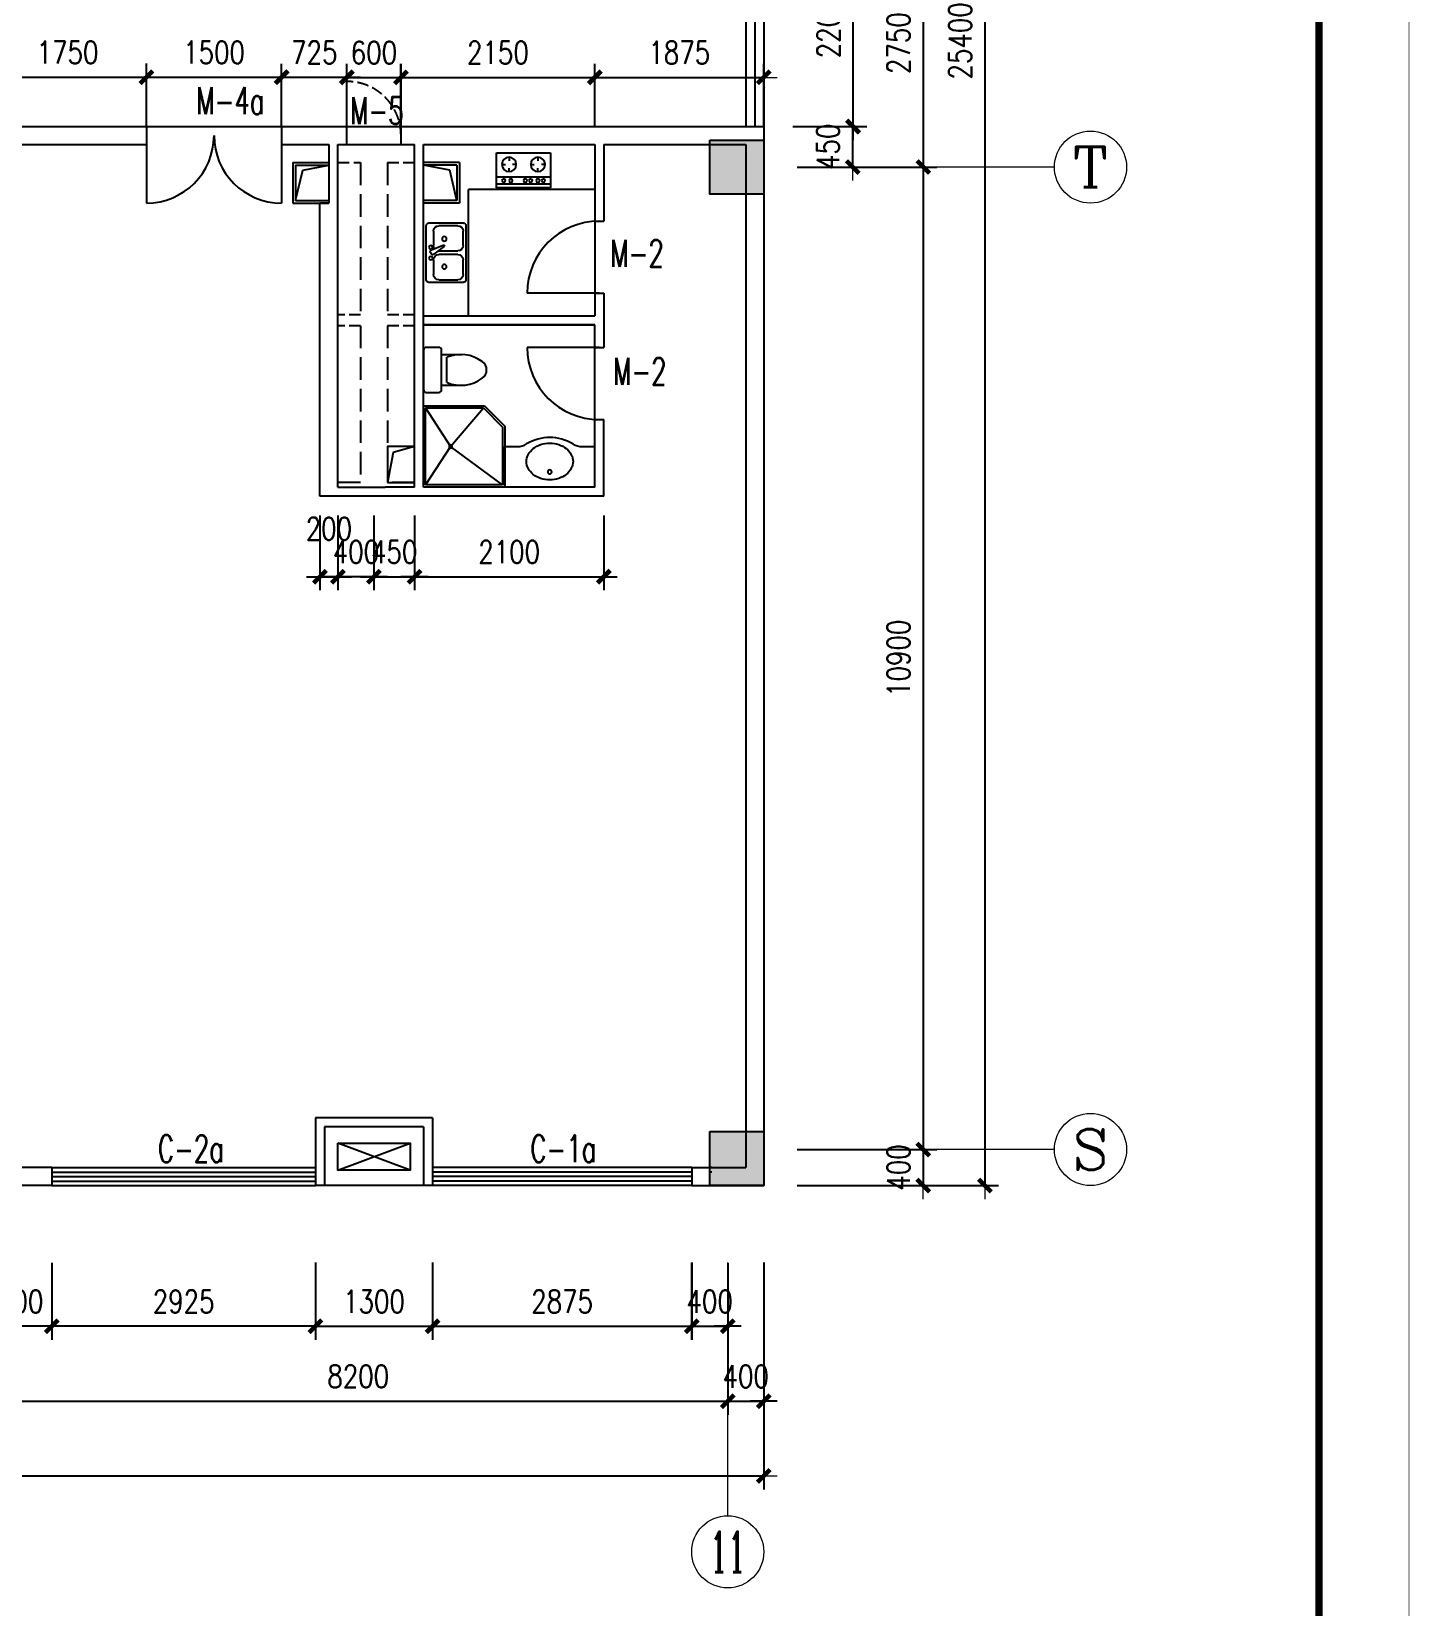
# Model space of a CAD drawing. Extents: x -357449 to -117302, y 127569 to 244935.
# Drawn here: x -132592 to -117302, y 202256 to 219731 of the extents above; entities that cross this region are included whole.
import ezdxf
from ezdxf.enums import TextEntityAlignment as Align

# ---------------------------------------------------------------- set-up
doc = ezdxf.new("R2010")
doc.units = 0
doc.header["$MEASUREMENT"] = 0
doc.linetypes.add('DASH', pattern=[0.35, 0.25, -0.1])
doc.layers.get('0').update_dxf_attribs({"linetype": 'CONTINUOUS'})
doc.layers.get('DEFPOINTS').update_dxf_attribs({"linetype": 'CONTINUOUS'})
for name, color, linetype in [('1', 8, 'CONTINUOUS'), ('COLUMN', 4, 'CONTINUOUS'), ('F', 31, 'CONTINUOUS'), ('JAJU', 8, 'CONTINUOUS'), ('WALL', 1, 'CONTINUOUS'), ('WINDOW', 4, 'CONTINUOUS'), ('WINDOWS', 4, 'CONTINUOUS'), ('阳台', 4, 'CONTINUOUS')]:
    doc.layers.add(name, color=color, linetype=linetype)
doc.layers.add('AXIS', color=3, linetype='CONTINUOUS', lineweight=9)
doc.styles.add('COMPLEX', font='COMPLEX.shx')
doc.styles.add('DIM_FONT', font='SIMPLEX.shx', dxfattribs={"width": 0.8})
doc.styles.add('FS', font='txt.shx', dxfattribs={"width": 0.66, "height": 150, "bigfont": 'fs.shx'})
doc.dimstyles.new('DIMN-200', dxfattribs={"dimtxt": 300, "dimasz": 1, "dimexe": 250, "dimexo": 0, "dimgap": 150, "dimtad": 1, "dimdec": 0, "dimdsep": 46, "dimtxsty": 'DIM_FONT', "dimblk": '_DIMX', "dimcen": 2.5, "dimclrd": 256, "dimclre": 256, "dimclrt": 4, "dimadec": 0, "dimazin": 0, "dimtfac": 1, "dimtdec": 0, "dimtix": 1, "dimtmove": 2, "dimatfit": 3, "dimldrblk": '_DIMX', "dimfxl": 0, "dimtolj": 1, "dimtzin": 0, "dimarcsym": 0})
doc.dimstyles.get("Standard").update_dxf_attribs({"dimtxt": 375, "dimasz": 1, "dimexe": 150, "dimexo": 0, "dimgap": 200, "dimtad": 1, "dimdec": 0, "dimzin": 0, "dimdsep": 46, "dimtxsty": 'DIM_FONT', "dimblk1": '_DIMX', "dimblk2": '_DIMX', "dimsah": 1, "dimcen": 200, "dimclrd": 256, "dimclre": 256, "dimclrt": 4, "dimadec": 0, "dimazin": 0, "dimtfac": 1, "dimtdec": 0, "dimtix": 1, "dimtmove": 2, "dimatfit": 3, "dimldrblk": '_DIMX', "dimfxl": 0, "dimtolj": 1, "dimtzin": 0, "dimarcsym": 0})

# ---------------------------------------------------------------- blocks, each defined once
blk = doc.blocks.new('_DIMX')
blk.add_line((-150, 0), (150, 0))
at = {"const_width": 50}
blk.add_lwpolyline([(-70, -70), (70, 70)], dxfattribs=at)
blk = doc.blocks.new('*D1660')
at = {"layer": 'AXIS', "lineweight": -2}
for p, q in [((-132367, 206071), (-132367, 205215)), ((-129442, 206071), (-129442, 205215)), ((-129443, 205365), (-132366, 205365))]:
    blk.add_line(p, q, dxfattribs=at)
at = {"layer": 'DEFPOINTS', "color": 0}
for p in [(-132367, 206071), (-129442, 206071), (-132367, 205365)]:
    blk.add_point(p, dxfattribs=at)
at = {"layer": 'AXIS', "lineweight": -2, "rotation": 180}
blk.add_blockref('_DIMX', (-132367, 205365), dxfattribs=at)
at = {"layer": 'AXIS', "lineweight": -2}
blk.add_blockref('_DIMX', (-129442, 205365), dxfattribs=at)
at = {"layer": 'AXIS', "color": 4, "insert": (-130904, 205640), "char_height": 250, "attachment_point": 5, "style": 'DIM_FONT'}
blk.add_mtext('\\A1;2925', dxfattribs=at)
blk = doc.blocks.new('*D1662')
at = {"layer": 'AXIS', "lineweight": -2}
for p, q in [((-133067, 206071), (-133067, 205215)), ((-132367, 206071), (-132367, 205215)), ((-133068, 205365), (-133069, 205365)), ((-132367, 205365), (-133067, 205365)), ((-132366, 205365), (-132365, 205365))]:
    blk.add_line(p, q, dxfattribs=at)
at = {"layer": 'DEFPOINTS', "color": 0}
for p in [(-133067, 206071), (-132367, 206071), (-133067, 205365)]:
    blk.add_point(p, dxfattribs=at)
at = {"layer": 'AXIS', "lineweight": -2}
blk.add_blockref('_DIMX', (-133067, 205365), dxfattribs=at)
at = {"layer": 'AXIS', "lineweight": -2, "rotation": 180}
blk.add_blockref('_DIMX', (-132367, 205365), dxfattribs=at)
at = {"layer": 'AXIS', "color": 4, "insert": (-132717, 205640), "char_height": 250, "attachment_point": 5, "style": 'DIM_FONT'}
blk.add_mtext('\\A1;700', dxfattribs=at)
blk = doc.blocks.new('*D583')
at = {"layer": 'DEFPOINTS', "color": 0}
for p in [(-124867, 206064), (-124467, 206064), (-124467, 204534)]:
    blk.add_point(p, dxfattribs=at)
at = {"layer": 'WINDOWS', "lineweight": -2}
for p, q in [((-124867, 206064), (-124867, 204384)), ((-124467, 206064), (-124467, 204384)), ((-124868, 204534), (-124869, 204534)), ((-124867, 204534), (-124467, 204534)), ((-124466, 204534), (-124465, 204534))]:
    blk.add_line(p, q, dxfattribs=at)
blk.add_blockref('_DIMX', (-124867, 204534), dxfattribs=at)
at = {"layer": 'WINDOWS', "lineweight": -2, "rotation": 180}
blk.add_blockref('_DIMX', (-124467, 204534), dxfattribs=at)
at = {"layer": 'WINDOWS', "color": 4, "insert": (-124667, 204809), "char_height": 250, "attachment_point": 5, "style": 'DIM_FONT'}
blk.add_mtext('\\A1;400', dxfattribs=at)
blk = doc.blocks.new('A$C54757736')
for p, q in [((0, 410), (0, 30)), ((630, 440), (30, 440)), ((90, 360), (250, 360)), ((299, 382), (241, 246)), ((259, 236), (347, 355)), ((328, 393), (342, 385)), ((410, 360), (570, 360)), ((660, 30), (660, 410)), ((30, 90), (30, 300)), ((241, 246), (259, 236)), ((310, 299), (310, 90)), ((350, 90), (350, 300)), ((630, 300), (630, 90)), ((250, 30), (90, 30)), ((570, 30), (410, 30)), ((30, 0), (630, 0))]:
    blk.add_line(p, q)
for centre, radius in [((270, 390), 20), ((390, 390), 20), ((175, 240), 25), ((485, 240), 25)]:
    blk.add_circle(centre, radius)
for centre, radius, start, end in [((30, 410), 30, 90, 180), ((90, 300), 60, 90, 180), ((250, 300), 60, 56.607, 90), ((318, 375), 20, 60, 159.4623), ((332, 367), 20, 320.5377, 60), ((410, 300), 60, 90, 180), ((570, 300), 60, 360, 90), ((630, 410), 30, 360, 90), ((30, 30), 30, 180, 270), ((90, 90), 60, 180, 270), ((250, 90), 60, 270, 360), ((410, 90), 60, 180, 270), ((570, 90), 60, 270, 360), ((630, 30), 30, 270, 360)]:
    blk.add_arc(centre, radius, start, end)
blk = doc.blocks.new('A$C58910DAE')
for p, q in [((0, 600), (0, 0)), ((390, 600), (0, 600)), ((130, 540), (130, 500)), ((270, 0), (270, 600)), ((350, 0), (350, 600)), ((390, 0), (390, 600)), ((50, 460), (90, 460)), ((130, 380), (130, 420)), ((210, 460), (170, 460)), ((130, 220), (130, 180)), ((0, 0), (390, 0)), ((50, 140), (90, 140)), ((130, 60), (130, 100)), ((210, 140), (170, 140))]:
    blk.add_line(p, q)
for centre, radius in [((130, 460), 80), ((310, 520), 20), ((310, 440), 20), ((130, 140), 80), ((310, 280), 20), ((310, 220), 20), ((310, 140), 20), ((310, 80), 20)]:
    blk.add_circle(centre, radius)
blk = doc.blocks.new('A$C13156595')
for p, q in [((900, 900), (0, 900)), ((0, 900), (0, 0)), ((877, 877), (22, 877)), ((22, 877), (22, 22)), ((300, 450), (22, 877)), ((877, 877), (300, 450)), ((877, 234), (877, 877)), ((900, 225), (900, 900)), ((22, 22), (300, 450)), ((300, 450), (666, 22)), ((666, 22), (877, 234)), ((675, 0), (900, 225)), ((0, 0), (675, 0)), ((22, 22), (666, 22))]:
    blk.add_line(p, q)
blk.add_circle((300, 450), 18.7)
blk = doc.blocks.new('A$C571F03B5')
for p, q in [((0, 470), (0, 30)), ((170, 500), (30, 500)), ((200, 30), (200, 470)), ((200, 420), (430, 420)), ((260, 110), (260, 390)), ((30, 0), (170, 0)), ((200, 80), (430, 80))]:
    blk.add_line(p, q)
for centre, radius, start, end in [((30, 470), 30, 90, 180), ((170, 470), 30, 0, 90), ((413, 23), 398, 53.3619, 112.5495), ((590, 250), 110, 303.4509, 56.5491), ((30, 30), 30, 180, 270), ((170, 30), 30, 270, 0), ((413, 477), 398, 247.4505, 306.6381)]:
    blk.add_arc(centre, radius, start, end)
at = {"style": 'DIM_FONT', "text_generation_flag": 4, "width": 0.8, "flags": 9}
for tag in ['YSIZE', 'XSIZE']:
    blk.add_attdef(tag, (0, 250), '', height=0.5, rotation=90, dxfattribs=at)
blk = doc.blocks.new('A$C6F837C5C')
at = {"layer": '1'}
blk.add_lwpolyline([(259, 407, 0.078966), (157, 391, 0.088152), (76, 347, 0.105269), (19, 279, 0.121685), (0, 203, 0.121685), (19, 128, 0.105269), (76, 60, 0.088152), (157, 16, 0.078966), (259, 0, 0.078966), (360, 16, 0.088152), (441, 60, 0.105269), (498, 128, 0.121685), (517, 203, 0.121685), (498, 279, 0.105269), (441, 347, 0.088152), (360, 391, 0.078966)], format="xyb", close=True, dxfattribs=at)
blk.add_circle((259, 88), 22, dxfattribs=at)
blk = doc.blocks.new('*D1668')
at = {"layer": 'AXIS', "lineweight": -2}
for p, q in [((-129817, 218677), (-129817, 219374)), ((-129092, 218676), (-129092, 219374)), ((-129818, 219224), (-129819, 219224)), ((-129817, 219224), (-129092, 219224)), ((-129091, 219224), (-129090, 219224))]:
    blk.add_line(p, q, dxfattribs=at)
at = {"layer": 'DEFPOINTS', "color": 0}
for p in [(-129092, 219224), (-129817, 218677), (-129092, 218676)]:
    blk.add_point(p, dxfattribs=at)
at = {"layer": 'AXIS', "lineweight": -2}
blk.add_blockref('_DIMX', (-129817, 219224), dxfattribs=at)
at = {"layer": 'AXIS', "lineweight": -2, "rotation": 180}
blk.add_blockref('_DIMX', (-129092, 219224), dxfattribs=at)
at = {"layer": 'AXIS', "color": 4, "insert": (-129454, 219499), "char_height": 250, "attachment_point": 5, "style": 'DIM_FONT'}
blk.add_mtext('\\A1;725', dxfattribs=at)
blk = doc.blocks.new('*D1667')
at = {"layer": 'AXIS', "lineweight": -2}
for p, q in [((-129092, 218676), (-129092, 219372)), ((-128492, 218676), (-128492, 219372)), ((-129093, 219222), (-129094, 219222)), ((-129092, 219222), (-128492, 219222)), ((-128491, 219222), (-128490, 219222))]:
    blk.add_line(p, q, dxfattribs=at)
at = {"layer": 'DEFPOINTS', "color": 0}
for p in [(-128492, 219222), (-129092, 218676), (-128492, 218676)]:
    blk.add_point(p, dxfattribs=at)
at = {"layer": 'AXIS', "lineweight": -2}
blk.add_blockref('_DIMX', (-129092, 219222), dxfattribs=at)
at = {"layer": 'AXIS', "lineweight": -2, "rotation": 180}
blk.add_blockref('_DIMX', (-128492, 219222), dxfattribs=at)
at = {"layer": 'AXIS', "color": 4, "insert": (-128792, 219497), "char_height": 250, "attachment_point": 5, "style": 'DIM_FONT'}
blk.add_mtext('\\A1;600', dxfattribs=at)
blk = doc.blocks.new('*D585')
at = {"layer": 'DEFPOINTS', "color": 0}
for p in [(-125267, 206071), (-124867, 206064), (-124867, 205365)]:
    blk.add_point(p, dxfattribs=at)
at = {"layer": 'WINDOW', "lineweight": -2}
for p, q in [((-125267, 206071), (-125267, 205215)), ((-124867, 206064), (-124867, 205215)), ((-125268, 205365), (-125269, 205365)), ((-125267, 205365), (-124867, 205365)), ((-124866, 205365), (-124865, 205365))]:
    blk.add_line(p, q, dxfattribs=at)
blk.add_blockref('_DIMX', (-125267, 205365), dxfattribs=at)
at = {"layer": 'WINDOW', "lineweight": -2, "rotation": 180}
blk.add_blockref('_DIMX', (-124867, 205365), dxfattribs=at)
at = {"layer": 'WINDOW', "color": 4, "insert": (-125067, 205640), "char_height": 250, "attachment_point": 5, "style": 'DIM_FONT'}
blk.add_mtext('\\A1;400', dxfattribs=at)
blk = doc.blocks.new('*D741')
at = {"layer": 'AXIS', "lineweight": -2}
for p, q in [((-124097, 232327), (-121863, 232327)), ((-122013, 232326), (-122013, 206928)), ((-124097, 206927), (-121863, 206927))]:
    blk.add_line(p, q, dxfattribs=at)
at = {"layer": 'DEFPOINTS', "color": 0}
for p in [(-124097, 232327), (-124097, 206927), (-122013, 206927)]:
    blk.add_point(p, dxfattribs=at)
at = {"layer": 'AXIS', "lineweight": -2}
for p, rotation in [((-122013, 232327), 90), ((-122013, 206927), 270)]:
    blk.add_blockref('_DIMX', p, dxfattribs=dict(at, rotation=rotation))
at = {"layer": 'AXIS', "color": 4, "insert": (-122288, 219627), "char_height": 250, "attachment_point": 5, "rotation": 90, "style": 'DIM_FONT'}
blk.add_mtext('\\A1;25400', dxfattribs=at)
blk = doc.blocks.new('*D743')
at = {"layer": 'AXIS', "lineweight": -2}
for p, q in [((-124097, 218227), (-122547, 218227)), ((-122697, 218226), (-122697, 207328)), ((-124097, 207327), (-122547, 207327))]:
    blk.add_line(p, q, dxfattribs=at)
at = {"layer": 'DEFPOINTS', "color": 0}
for p in [(-124097, 218227), (-124097, 207327), (-122697, 207327)]:
    blk.add_point(p, dxfattribs=at)
at = {"layer": 'AXIS', "lineweight": -2}
for p, rotation in [((-122697, 218227), 90), ((-122697, 207327), 270)]:
    blk.add_blockref('_DIMX', p, dxfattribs=dict(at, rotation=rotation))
at = {"layer": 'AXIS', "color": 4, "insert": (-122972, 212777), "char_height": 250, "attachment_point": 5, "rotation": 90, "style": 'DIM_FONT'}
blk.add_mtext('\\A1;10900', dxfattribs=at)
blk = doc.blocks.new('*D744')
at = {"layer": 'AXIS', "lineweight": -2}
for p, q in [((-124097, 207327), (-122547, 207327)), ((-122697, 207328), (-122697, 207329)), ((-122697, 207327), (-122697, 206927)), ((-124097, 206927), (-122547, 206927)), ((-122697, 206926), (-122697, 206925))]:
    blk.add_line(p, q, dxfattribs=at)
at = {"layer": 'DEFPOINTS', "color": 0}
for p in [(-124097, 207327), (-124097, 206927), (-122697, 206927)]:
    blk.add_point(p, dxfattribs=at)
at = {"layer": 'AXIS', "lineweight": -2}
for p, rotation in [((-122697, 207327), 270), ((-122697, 206927), 90)]:
    blk.add_blockref('_DIMX', p, dxfattribs=dict(at, rotation=rotation))
at = {"layer": 'AXIS', "color": 4, "insert": (-122972, 207127), "char_height": 250, "attachment_point": 5, "rotation": 90, "style": 'DIM_FONT'}
blk.add_mtext('\\A1;400', dxfattribs=at)
blk = doc.blocks.new('*D746')
at = {"layer": 'AXIS', "lineweight": -2}
for p, q in [((-124146, 220977), (-122547, 220977)), ((-122697, 220976), (-122697, 218228)), ((-124097, 218227), (-122547, 218227))]:
    blk.add_line(p, q, dxfattribs=at)
at = {"layer": 'DEFPOINTS', "color": 0}
for p in [(-124146, 220977), (-124097, 218227), (-122697, 218227)]:
    blk.add_point(p, dxfattribs=at)
at = {"layer": 'AXIS', "lineweight": -2}
for p, rotation in [((-122697, 220977), 90), ((-122697, 218227), 270)]:
    blk.add_blockref('_DIMX', p, dxfattribs=dict(at, rotation=rotation))
at = {"layer": 'AXIS', "color": 4, "insert": (-122972, 219602), "char_height": 250, "attachment_point": 5, "rotation": 90, "style": 'DIM_FONT'}
blk.add_mtext('\\A1;2750', dxfattribs=at)
blk = doc.blocks.new('*D745')
at = {"layer": 'AXIS', "lineweight": -2}
for p, q in [((-124014, 218677), (-123329, 218677)), ((-123479, 218678), (-123479, 218679)), ((-123479, 218227), (-123479, 218677)), ((-124014, 218227), (-123329, 218227)), ((-123479, 218226), (-123479, 218225))]:
    blk.add_line(p, q, dxfattribs=at)
at = {"layer": 'DEFPOINTS', "color": 0}
for p in [(-124014, 218677), (-123479, 218677), (-124014, 218227)]:
    blk.add_point(p, dxfattribs=at)
at = {"layer": 'AXIS', "lineweight": -2}
for p, rotation in [((-123479, 218677), 270), ((-123479, 218227), 90)]:
    blk.add_blockref('_DIMX', p, dxfattribs=dict(at, rotation=rotation))
at = {"layer": 'AXIS', "color": 4, "insert": (-123754, 218452), "char_height": 250, "attachment_point": 5, "rotation": 90, "style": 'DIM_FONT'}
blk.add_mtext('\\A1;450', dxfattribs=at)
blk = doc.blocks.new('*D787')
at = {"layer": 'DEFPOINTS', "color": 0}
for p in [(-129392, 214362), (-129192, 214362), (-129392, 213682)]:
    blk.add_point(p, dxfattribs=at)
at = {"layer": 'WINDOW', "lineweight": -2}
for p, q in [((-129392, 214362), (-129392, 213532)), ((-129192, 214362), (-129192, 213532)), ((-129393, 213682), (-129394, 213682)), ((-129192, 213682), (-129392, 213682)), ((-129191, 213682), (-129190, 213682))]:
    blk.add_line(p, q, dxfattribs=at)
blk.add_blockref('_DIMX', (-129392, 213682), dxfattribs=at)
at = {"layer": 'WINDOW', "lineweight": -2, "rotation": 180}
blk.add_blockref('_DIMX', (-129192, 213682), dxfattribs=at)
at = {"layer": 'WINDOW', "color": 4, "insert": (-129292, 214214), "char_height": 250, "attachment_point": 5, "style": 'DIM_FONT'}
blk.add_mtext('\\A1;200', dxfattribs=at)
blk = doc.blocks.new('*D786')
at = {"layer": 'DEFPOINTS', "color": 0}
for p in [(-129192, 214362), (-128792, 214362), (-129192, 213682)]:
    blk.add_point(p, dxfattribs=at)
at = {"layer": 'WINDOWS', "lineweight": -2}
for p, q in [((-129192, 214362), (-129192, 213532)), ((-128792, 214362), (-128792, 213532)), ((-129193, 213682), (-129194, 213682)), ((-128792, 213682), (-129192, 213682)), ((-128791, 213682), (-128790, 213682))]:
    blk.add_line(p, q, dxfattribs=at)
blk.add_blockref('_DIMX', (-129192, 213682), dxfattribs=at)
at = {"layer": 'WINDOWS', "lineweight": -2, "rotation": 180}
blk.add_blockref('_DIMX', (-128792, 213682), dxfattribs=at)
at = {"layer": 'WINDOWS', "color": 4, "insert": (-128992, 213957), "char_height": 250, "attachment_point": 5, "style": 'DIM_FONT'}
blk.add_mtext('\\A1;400', dxfattribs=at)
blk = doc.blocks.new('*D785')
at = {"layer": 'DEFPOINTS', "color": 0}
for p in [(-128792, 214362), (-128342, 214362), (-128342, 213682)]:
    blk.add_point(p, dxfattribs=at)
at = {"layer": 'WINDOWS', "lineweight": -2}
for p, q in [((-128792, 214362), (-128792, 213532)), ((-128342, 214362), (-128342, 213532)), ((-128793, 213682), (-128794, 213682)), ((-128792, 213682), (-128342, 213682)), ((-128341, 213682), (-128340, 213682))]:
    blk.add_line(p, q, dxfattribs=at)
blk.add_blockref('_DIMX', (-128792, 213682), dxfattribs=at)
at = {"layer": 'WINDOWS', "lineweight": -2, "rotation": 180}
blk.add_blockref('_DIMX', (-128342, 213682), dxfattribs=at)
at = {"layer": 'WINDOWS', "color": 4, "insert": (-128567, 213957), "char_height": 250, "attachment_point": 5, "style": 'DIM_FONT'}
blk.add_mtext('\\A1;450', dxfattribs=at)

msp = doc.modelspace()

# ---------------------------------------------------------------- hatches: boundary and pattern name
at = {"layer": 'COLUMN'}
for points in [[(-124466.67, 218526.59), (-125066.67, 218526.59), (-125066.67, 217926.59), (-124466.67, 217926.59)], [(-124466.67, 207526.59), (-125066.67, 207526.59), (-125066.67, 206926.59), (-124466.67, 206926.59)]]:
    msp.add_hatch(color=256, dxfattribs=at).paths.add_polyline_path(points)

# ---------------------------------------------------------------- linework, layer by layer
for points, const_width in [([(-117306.21, 160831.03), (-236206.21, 160831.03), (-236206.21, 244931.03), (-117306.21, 244931.03)], 8), ([(-118306.21, 243931.03), (-118306.21, 161831.03), (-233706.21, 161831.03), (-233706.21, 243931.03)], 80)]:
    msp.add_lwpolyline(points, close=True, dxfattribs=dict(const_width=const_width))
at = {"layer": '1'}
for p, q in [((-129091.67, 218476.59), (-129091.67, 218676.59)), ((-128491.67, 218476.59), (-128491.67, 218676.59)), ((-129691.67, 218276.59), (-129691.67, 218276.59)), ((-129691.67, 218276.59), (-129691.67, 217826.59)), ((-129691.67, 218276.59), (-129291.67, 218276.59)), ((-127841.67, 218276.59), (-128241.67, 218276.59)), ((-127841.67, 218276.59), (-127841.67, 217826.59)), ((-129661.67, 218246.59), (-129661.67, 217856.59)), ((-129661.67, 218246.59), (-129291.67, 218246.59)), ((-129661.67, 217856.59), (-129581.62, 218192.15)), ((-129581.62, 218192.15), (-129291.67, 218246.59)), ((-127951.73, 218192.15), (-128241.67, 218246.59)), ((-127871.67, 218246.59), (-128241.67, 218246.59)), ((-127871.67, 217856.59), (-127951.73, 218192.15)), ((-127871.67, 218246.59), (-127871.67, 217856.59)), ((-126341.67, 217976.59), (-127741.67, 217976.59)), ((-127741.67, 216576.59), (-127741.67, 217976.59)), ((-129691.67, 217826.59), (-129291.67, 217826.59)), ((-129661.67, 217856.59), (-129291.67, 217856.59)), ((-127871.67, 217856.59), (-128241.67, 217856.59)), ((-127841.67, 217826.59), (-128241.67, 217826.59)), ((-127341.67, 215126.59), (-127202.23, 215126.59)), ((-127341.67, 214676.59), (-127341.67, 215126.59)), ((-126481.12, 215126.59), (-126341.67, 215126.59)), ((-128391.67, 207097.86), (-129191.67, 207397.86)), ((-129191.67, 207097.86), (-128391.67, 207397.86))]:
    msp.add_line(p, q, dxfattribs=at)
msp.add_lwpolyline([(-129191.67, 207397.86), (-128391.67, 207397.86), (-128391.67, 207097.86), (-129191.67, 207097.86)], close=True, dxfattribs=at)
for centre, radius, start, end in [((-127202.23, 215326.59), 200, 270, 301.002719), ((-126841.67, 214726.59), 500, 58.997281, 121.002719), ((-126481.12, 215326.59), 200, 238.997281, 270)]:
    msp.add_arc(centre, radius, start, end, dxfattribs=at)
at = {"layer": 'AXIS'}
for p, q in [((-121241.79, 218226.59), (-124096.57, 218226.59)), ((-121241.79, 207326.59), (-124096.57, 207326.59)), ((-124866.67, 203262.48), (-124866.67, 206074.71))]:
    msp.add_line(p, q, dxfattribs=at)
for centre in [(-120841.79, 218226.59), (-120841.79, 207326.59), (-124866.67, 202862.48)]:
    msp.add_circle(centre, 400, dxfattribs=at)
at = {"layer": 'COLUMN'}
for p, q in [((-131316.67, 218676.59), (-129816.67, 218676.59)), ((-131316.67, 218576.59), (-131316.67, 217826.59)), ((-129816.67, 218576.59), (-129816.67, 217826.59))]:
    msp.add_line(p, q, dxfattribs=at)
for points in [[(-125066.67, 218526.59), (-124466.67, 218526.59), (-124466.67, 217926.59), (-125066.67, 217926.59)], [(-125066.67, 207526.59), (-124466.67, 207526.59), (-124466.67, 206926.59), (-125066.67, 206926.59)]]:
    msp.add_lwpolyline(points, close=True, dxfattribs=at)
for centre, start, end in [((-131316.67, 218576.59), 270, 360), ((-129816.67, 218576.59), 180, 270)]:
    msp.add_arc(centre, 750, start, end, dxfattribs=at)
at = {"layer": 'JAJU', "color": 8}
for p, q in [((-132366.67, 207126.59), (-129441.67, 207126.59)), ((-125266.67, 207126.59), (-128141.67, 207126.59)), ((-125041.67, 207126.59), (-125066.67, 207126.59)), ((-132366.67, 207076.59), (-129441.67, 207076.59)), ((-125266.67, 207076.59), (-128141.67, 207076.59)), ((-125041.67, 207076.59), (-125066.67, 207076.59))]:
    msp.add_line(p, q, dxfattribs=at)
at = {"layer": 'WALL'}
for p, q in [((-139616.67, 218676.59), (-131316.67, 218676.59)), ((-131316.67, 218676.59), (-131316.67, 218476.59)), ((-129816.67, 218676.59), (-124466.67, 218676.59)), ((-129816.67, 218676.59), (-129816.67, 218476.59)), ((-124466.67, 218676.59), (-124466.67, 206926.59)), ((-132966.67, 218476.59), (-131316.67, 218476.59)), ((-129816.67, 218476.59), (-129291.67, 218476.59)), ((-129291.67, 218476.59), (-129291.67, 217826.59)), ((-129191.67, 218476.59), (-128341.67, 218476.59)), ((-129191.67, 214676.59), (-129191.67, 218476.59)), ((-128341.67, 214676.59), (-128341.67, 218476.59)), ((-128241.67, 218476.59), (-126341.67, 218476.59)), ((-128241.67, 214676.59), (-128241.67, 218476.59)), ((-126341.67, 218476.59), (-126341.67, 217626.59)), ((-126241.67, 218476.59), (-126241.67, 217626.59)), ((-126241.67, 218476.59), (-124666.67, 218476.59)), ((-124666.67, 218476.59), (-124666.67, 207126.59)), ((-129291.67, 217826.59), (-129391.67, 217826.59)), ((-129391.67, 214576.59), (-129391.67, 217826.59)), ((-126341.67, 217626.59), (-126241.67, 217626.59)), ((-126341.67, 216826.59), (-126241.67, 216826.59)), ((-126341.67, 216826.59), (-126341.67, 216576.59)), ((-126241.67, 216826.59), (-126241.67, 216226.59)), ((-128241.67, 216576.59), (-126341.67, 216576.59)), ((-128241.67, 216476.59), (-126341.67, 216476.59)), ((-126341.67, 216476.59), (-128241.67, 216476.59)), ((-126341.67, 216226.59), (-126341.67, 216476.59)), ((-126341.67, 216226.59), (-126241.67, 216226.59)), ((-126341.67, 215426.59), (-126241.67, 215426.59)), ((-126341.67, 214676.59), (-126341.67, 215426.59)), ((-126241.67, 214576.59), (-126241.67, 215426.59)), ((-129191.67, 214676.59), (-128666.67, 214676.59)), ((-128341.67, 214676.59), (-128666.67, 214676.59)), ((-126341.67, 214676.59), (-128241.67, 214676.59)), ((-126241.67, 214576.59), (-129391.67, 214576.59)), ((-129441.67, 207676.59), (-129441.67, 206926.59)), ((-128141.67, 207676.59), (-129441.67, 207676.59)), ((-128141.67, 207676.59), (-128141.67, 206926.59)), ((-129341.67, 207576.59), (-129341.67, 206926.59)), ((-128241.67, 207576.59), (-129341.67, 207576.59)), ((-128241.67, 207576.59), (-128241.67, 206926.59)), ((-132366.67, 207126.59), (-132966.67, 207126.59)), ((-132366.67, 207126.59), (-132366.67, 206926.59)), ((-125266.67, 207126.59), (-125266.67, 206926.59)), ((-125266.67, 207126.59), (-124666.67, 207126.59)), ((-132366.67, 206926.59), (-133766.67, 206926.59)), ((-129341.67, 206926.59), (-129441.67, 206926.59)), ((-128141.67, 206926.59), (-128241.67, 206926.59)), ((-125266.67, 206926.59), (-124466.67, 206926.59))]:
    msp.add_line(p, q, dxfattribs=at)
at = {"layer": 'WINDOWS'}
for p, q in [((-124666.67, 220876.59), (-124666.67, 218676.59)), ((-124566.67, 220876.59), (-124566.67, 218676.59)), ((-124466.67, 220876.59), (-124466.67, 218676.59)), ((-126341.67, 217626.59), (-126341.67, 216826.59)), ((-126291.67, 216826.59), (-127091.67, 216826.59)), ((-126291.67, 216226.59), (-127091.67, 216226.59)), ((-126341.67, 215426.59), (-126341.67, 216226.59)), ((-128341.67, 215126.59), (-128578.57, 215060.87)), ((-128578.57, 215060.87), (-128641.67, 214726.59)), ((-132366.67, 207026.59), (-129441.67, 207026.59)), ((-132366.67, 206976.59), (-129441.67, 206976.59)), ((-132366.67, 206926.59), (-129441.67, 206926.59)), ((-128241.67, 206926.59), (-129341.67, 206926.59)), ((-125266.67, 207026.59), (-128141.67, 207026.59)), ((-125266.67, 206976.59), (-128141.67, 206976.59)), ((-125266.67, 206926.59), (-128141.67, 206926.59))]:
    msp.add_line(p, q, dxfattribs=at)
msp.add_lwpolyline([(-128641.67, 214726.59), (-128341.67, 214726.59), (-128341.67, 215126.59), (-128641.67, 215126.59)], close=True, dxfattribs=at)
for centre, start, end in [((-126291.67, 216826.59), 90, 180), ((-126291.67, 216226.59), 180, 270)]:
    msp.add_arc(centre, 800, start, end, dxfattribs=at)
at = {"layer": '阳台', "color": 8, "linetype": 'DASH', "ltscale": 500}
for p, q in [((-129091.67, 218576.59), (-129091.67, 219176.59)), ((-129191.67, 218276.59), (-128941.67, 218276.59)), ((-128641.67, 218276.59), (-128341.67, 218276.59)), ((-128941.67, 216586.59), (-129191.67, 216586.59)), ((-128341.67, 216586.59), (-128641.67, 216586.59)), ((-128941.67, 216466.59), (-129191.67, 216466.59)), ((-128341.67, 216466.59), (-128641.67, 216466.59))]:
    msp.add_line(p, q, dxfattribs=at)
at = {"layer": '阳台', "color": 8, "linetype": 'DASH', "ltscale": 1000}
for p, q in [((-128941.67, 218276.59), (-128941.67, 216586.59)), ((-128641.67, 218276.59), (-128641.67, 216586.59)), ((-128941.67, 216466.59), (-128941.67, 214726.59)), ((-128641.67, 216466.59), (-128641.67, 214726.59)), ((-128941.67, 214726.59), (-129191.67, 214726.59)), ((-128341.67, 214726.59), (-128641.67, 214726.59))]:
    msp.add_line(p, q, dxfattribs=at)
at = {"layer": '阳台', "color": 8, "linetype": 'DASH', "ltscale": 500}
msp.add_arc((-129091.67, 218576.59), 600, 0, 90, dxfattribs=at)

# ---------------------------------------------------------------- block references
at = {"layer": '1', "xscale": -1}
for name, p, rotation in [('A$C58910DAE', (-126833.12, 218386.18), 90), ('A$C54757736', (-127771.67, 217606.59), 90), ('A$C13156595', (-128241.67, 215576.59), 180)]:
    msp.add_blockref(name, p, dxfattribs=dict(at, rotation=rotation))
at = {"layer": '1'}
msp.add_blockref('A$C571F03B5', (-128241.67, 215726.59), dxfattribs=at)
at = {"layer": '1', "xscale": -1}
msp.add_blockref('A$C6F837C5C', (-126583.17, 214756.59), dxfattribs=at)

# ---------------------------------------------------------------- texts
at = {"layer": 'AXIS', "style": 'COMPLEX'}
for tag, text, width, p, p2 in [('T', 'S', 1.25, (-121042.87, 218002.59), (-120642.87, 218002.59)), ('S', 'S', 1.339286, (-121042.87, 207102.59), (-120642.87, 207102.59)), ('11', '', 0.78125, (-125066.67, 202638.48), (-124666.67, 202638.48))]:
    msp.add_attdef(tag, text=text, height=448, dxfattribs=dict(at, width=width)).set_placement(p, p2, align=Align.FIT)
at = {"layer": 'F', "style": 'FS', "width": 0.66}
for s, p in [('M-4a', (-130764.25, 218812.68)), ('M-5', (-129057.55, 218703.44)), ('M-2', (-126170.71, 217120.95)), ('M-2', (-126140.2, 215810.11)), ('C-2a', (-131188.42, 207185.13)), ('C-1a', (-127056.55, 207185.13))]:
    msp.add_text(s, height=300, dxfattribs=at).set_placement(p)

# ---------------------------------------------------------------- dimensions: what is measured, and where the dimension line sits
at = {"layer": 'AXIS'}
for base, p1, p2, dimstyle, override, picture, middle in [((-122012.55, 206926.59), (-124096.57, 232326.59), (-124096.57, 206926.59), 'Standard', {"dimtxt": 250, "dimgap": 150, "dimblk": '_DIMX'}, '*D741', (-122287.55, 219626.59)), ((-122696.57, 218226.59), (-124145.74, 220976.59), (-124096.57, 218226.59), 'DIMN-200', {"dimtxt": 250, "dimexe": 150, "dimzin": 0, "dimblk1": '_DIMX', "dimblk2": '_DIMX', "dimsah": 1, "dimcen": 200}, '*D746', (-122971.57, 219601.59)), ((-122696.57, 207326.59), (-124096.57, 218226.59), (-124096.57, 207326.59), 'DIMN-200', {"dimtxt": 250, "dimexe": 150, "dimzin": 0, "dimblk1": '_DIMX', "dimblk2": '_DIMX', "dimsah": 1, "dimcen": 200}, '*D743', (-122971.57, 212776.59)), ((-122696.57, 206926.59), (-124096.57, 207326.59), (-124096.57, 206926.59), 'Standard', {"dimtxt": 250, "dimgap": 150, "dimblk": '_DIMX'}, '*D744', (-122971.57, 207126.59))]:
    dim = msp.add_linear_dim(base=base, p1=p1, p2=p2, angle=90, dimstyle=dimstyle, override=override, dxfattribs=at)
    dim.commit()
    dim.dimension.update_dxf_attribs({"geometry": picture, "text_midpoint": middle})
for p1, p2, distance in [((-124145.74, 218676.59), (-124145.74, 220876.59), -671.65), ((-131316.67, 218677.08), (-129816.67, 218676.59), 547.54), ((-126341.67, 218676.59), (-124466.67, 218676.59), 545.85), ((-133066.67, 206063.71), (-124866.67, 206063.71), -1529.21), ((-128141.67, 206071.49), (-125266.67, 206071.49), -706.05)]:
    msp.add_aligned_dim(p1=p1, p2=p2, distance=distance, dimstyle='DIMN-200', override={"dimtxt": 250, "dimexe": 150, "dimzin": 0, "dimblk1": '_DIMX', "dimblk2": '_DIMX', "dimsah": 1, "dimcen": 200}, dxfattribs=at).render()
dim = msp.add_linear_dim(base=(-129091.67, 219224.27), p1=(-129816.67, 218676.59), p2=(-129091.67, 218676.23), dimstyle='DIMN-200', override={"dimtxt": 250, "dimexe": 150, "dimzin": 0, "dimblk1": '_DIMX', "dimblk2": '_DIMX', "dimsah": 1, "dimcen": 200}, dxfattribs=at)
dim.commit()
dim.dimension.update_dxf_attribs({"geometry": '*D1668', "text_midpoint": (-129454.17, 219499.27)})
for p1, p2, distance, picture, middle in [((-129091.67, 218676.23), (-128491.67, 218676.23), 545.85, '*D1667', (-128791.67, 219497.08)), ((-124014.03, 218226.59), (-124014.03, 218676.59), -535.18, '*D745', (-123753.85, 218451.59)), ((-132366.67, 206071.49), (-133066.67, 206071.49), 706.05, '*D1662', (-132716.67, 205640.44)), ((-129441.67, 206071.49), (-132366.67, 206071.49), 706.05, '*D1660', (-130904.17, 205640.44))]:
    dim = msp.add_aligned_dim(p1=p1, p2=p2, distance=distance, dimstyle='DIMN-200', override={"dimtxt": 250, "dimexe": 150, "dimzin": 0, "dimblk1": '_DIMX', "dimblk2": '_DIMX', "dimsah": 1, "dimcen": 200}, dxfattribs=at)
    dim.commit()
    dim.dimension.update_dxf_attribs({"geometry": picture, "text_midpoint": middle})
for base, p1, p2, dimstyle, override in [((-126341.67, 219222.44), (-128491.67, 218682.04), (-126341.67, 218676.59), 'DIMN-200', {"dimtxt": 250, "dimexe": 150, "dimzin": 0, "dimblk1": '_DIMX', "dimblk2": '_DIMX', "dimsah": 1, "dimcen": 200}), ((-124466.67, 203705), (-187066.67, 206071.49), (-124466.67, 206074.71), 'Standard', {"dimtxt": 250, "dimgap": 150, "dimblk": '_DIMX'}), ((-128141.67, 205365.44), (-129441.67, 206074.71), (-128141.67, 206074.71), 'DIMN-200', {"dimtxt": 250, "dimexe": 150, "dimzin": 0, "dimblk1": '_DIMX', "dimblk2": '_DIMX', "dimsah": 1, "dimcen": 200})]:
    msp.add_linear_dim(base=base, p1=p1, p2=p2, dimstyle=dimstyle, override=override, dxfattribs=at).render()
at = {"layer": 'WINDOW'}
msp.add_linear_dim(base=(-131316.67, 219224.37), p1=(-133066.67, 218682.04), p2=(-131316.67, 218676.59), dimstyle='Standard', override={"dimtxt": 250, "dimgap": 150, "dimblk": '_DIMX'}, dxfattribs=at).render()
dim = msp.add_linear_dim(base=(-129391.67, 213681.95), p1=(-129191.67, 214361.54), p2=(-129391.67, 214361.54), dimstyle='Standard', override={"dimtxt": 250, "dimgap": 150, "dimblk": '_DIMX'}, dxfattribs=at)
dim.commit()
dim.dimension.update_dxf_attribs({"geometry": '*D787', "text_midpoint": (-129291.67, 214214.41), "dimtype": 160})
dim = msp.add_linear_dim(base=(-124866.67, 205365.44), p1=(-125266.67, 206071.49), p2=(-124866.67, 206063.71), dimstyle='Standard', override={"dimtxt": 250, "dimgap": 150, "dimblk": '_DIMX'}, dxfattribs=at)
dim.commit()
dim.dimension.update_dxf_attribs({"geometry": '*D585', "text_midpoint": (-125066.67, 205640.44)})
at = {"layer": 'WINDOWS'}
for base, p1, p2, picture, middle in [((-129191.67, 213681.95), (-128791.67, 214361.54), (-129191.67, 214361.54), '*D786', (-128991.67, 213956.95)), ((-128341.67, 213681.95), (-128791.67, 214361.54), (-128341.67, 214361.54), '*D785', (-128566.67, 213956.95)), ((-124466.67, 204534.5), (-124866.67, 206063.71), (-124466.67, 206063.71), '*D583', (-124666.67, 204809.5))]:
    dim = msp.add_linear_dim(base=base, p1=p1, p2=p2, dimstyle='Standard', override={"dimtxt": 250, "dimgap": 150, "dimblk": '_DIMX'}, dxfattribs=at)
    dim.commit()
    dim.dimension.update_dxf_attribs({"geometry": picture, "text_midpoint": middle})
msp.add_linear_dim(base=(-126241.67, 213681.95), p1=(-128341.67, 214361.54), p2=(-126241.67, 214361.54), dimstyle='Standard', override={"dimtxt": 250, "dimgap": 150, "dimblk": '_DIMX'}, dxfattribs=at).render()

doc.saveas('drawing.dxf')
